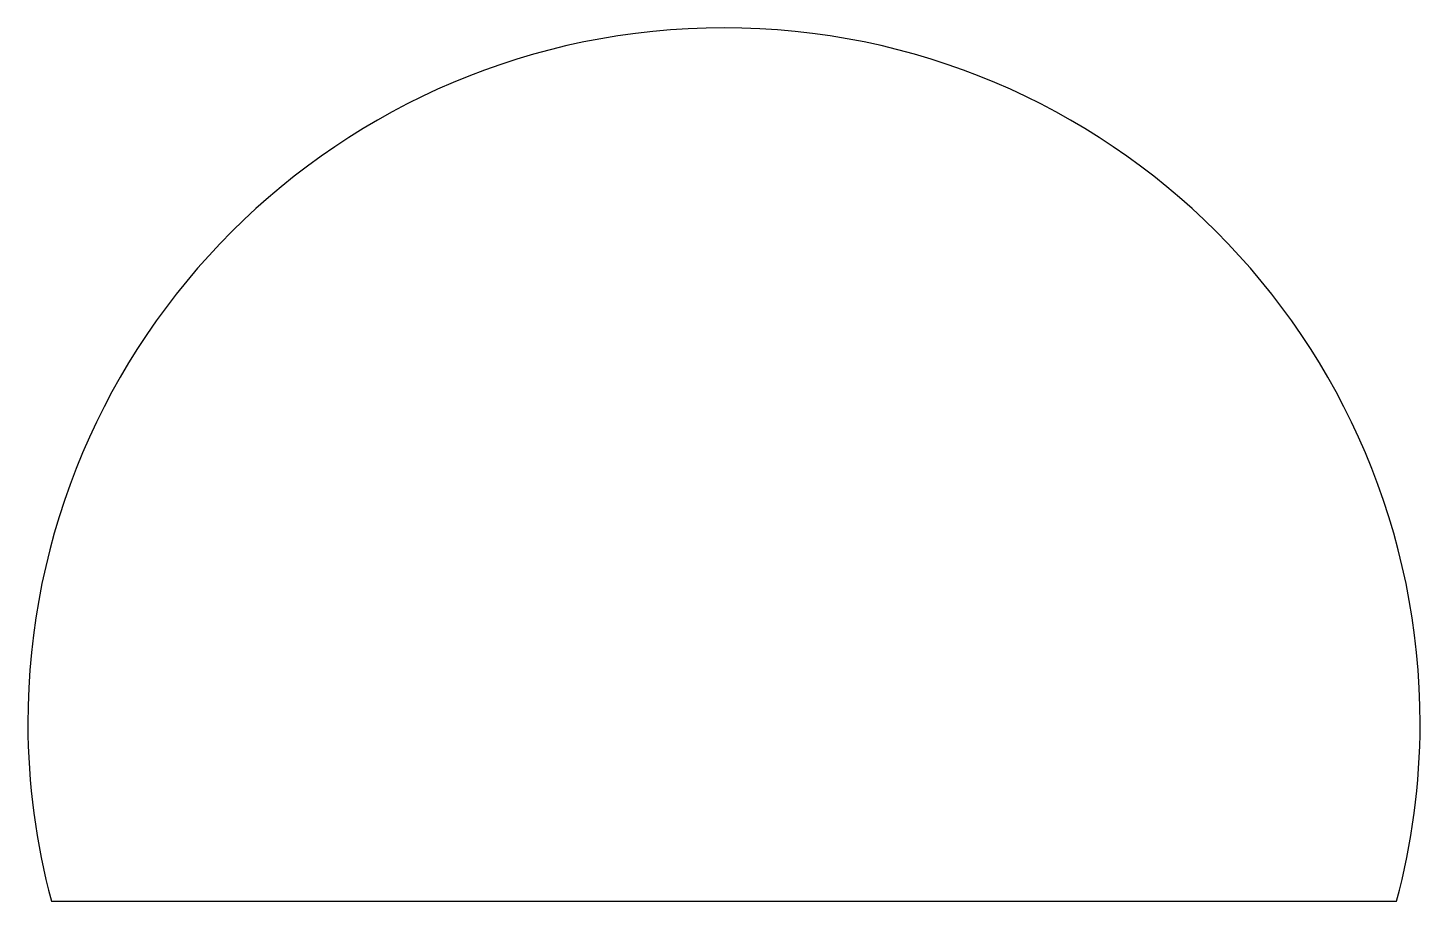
# Model space of a CAD drawing. Extents: x 4 to 140, y 30 to 116.
import ezdxf

# ---------------------------------------------------------------- set-up
doc = ezdxf.new("R2010")
doc.units = 0
doc.layers.add('Layer_1', color=7, linetype='CONTINUOUS')

msp = doc.modelspace()

# ---------------------------------------------------------------- linework, layer by layer
at = {"layer": 'Layer_1', "color": 7}
msp.add_lwpolyline([(71.625923, 115.534823)], close=True, dxfattribs=at)
msp.add_lwpolyline([(5.898825, 30.157682), (137.353017, 30.157682)], dxfattribs=at)
for points in [[(71.625923, 115.534823), (34.056197, 115.534783), (3.599927, 85.078512), (3.599887, 47.508786)], [(139.651957, 47.508786), (139.651918, 85.078511), (109.195648, 115.534782), (71.625923, 115.534823)], [(3.599887, 47.508786), (3.615841, 41.65022), (4.388548, 35.818258), (5.898825, 30.157682)], [(137.353017, 30.157682), (138.863294, 35.818258), (139.636002, 41.65022), (139.651957, 47.508786)]]:
    msp.add_open_spline(points, degree=3, dxfattribs=at)

doc.saveas('drawing.dxf')
